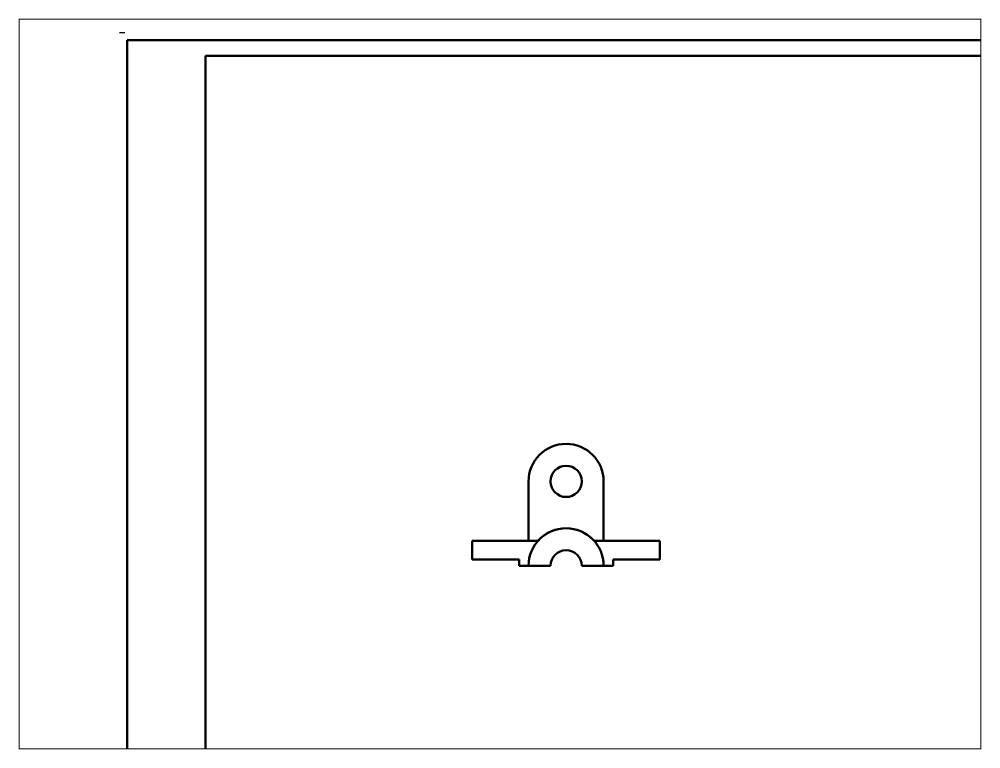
# Paper-space layout '布局1' of a CAD drawing. Header units: millimetres. Extents: x 26 to 231, y 20 to 176.
# The model-space entities are those that its viewports show. They can reach past a viewport. Long polylines and large blocks are cut down to what shows.
import ezdxf

# ---------------------------------------------------------------- set-up
doc = ezdxf.new("R2010")
doc.units = ezdxf.units.MM
doc.header["$LTSCALE"] = 0.5
doc.linetypes.add('ACAD_ISO04W100', pattern=[30, 24, -3, 0, -3])
doc.layers.add('点划线', color=1, linetype='ACAD_ISO04W100')
doc.layers.add('辅助线', color=3, linetype='Continuous')
doc.layers.add('粗实线', color=7, linetype='Continuous', lineweight=50)

msp = doc.modelspace()

# ---------------------------------------------------------------- linework, layer by layer
at = {"layer": 'Defpoints', "ltscale": 0.5}
for p, q in [((-2.5, 299.5), (-0.79, 299.5)), ((155.27, 131), (155.27, 129))]:
    msp.add_line(p, q, dxfattribs=at)
at = {"layer": '点划线', "ltscale": 0.5}
msp.add_lwpolyline([(135.27, 156, -1), (145.27, 156, -1)], format="xyb", close=True, dxfattribs=at)
at = {"layer": '粗实线'}
for p, q in [((420, 297), (0, 297)), ((0, 297), (0, 0)), ((415, 292), (25, 292)), ((25, 292), (25, 5))]:
    msp.add_line(p, q, dxfattribs=at)
at = {"layer": '粗实线', "ltscale": 0.5}
for p, q in [((128.27, 156), (128.27, 137)), ((152.27, 156), (152.27, 137)), ((110.27, 137), (131.32, 137)), ((110.27, 131), (110.27, 137)), ((149.21, 137), (170.27, 137)), ((170.27, 137), (170.27, 131)), ((125.27, 131), (110.27, 131)), ((125.27, 129), (125.27, 131)), ((170.27, 131), (155.27, 131)), ((155.27, 131), (155.27, 129)), ((135.27, 129), (125.27, 129)), ((155.27, 129), (145.27, 129))]:
    msp.add_line(p, q, dxfattribs=at)
for points in [[(152.27, 156, 1), (128.27, 156), (128.27, 137), (131.32, 137, -0.447214), (149.21, 137), (152.27, 137)], [(135.27, 156, -1), (145.27, 156, -1)], [(135.27, 156, -1), (145.27, 156, -1)]]:
    msp.add_lwpolyline(points, format="xyb", close=True, dxfattribs=at)
for centre, radius in [((140.27, 156), 12), ((140.27, 129), 12), ((140.27, 129), 5)]:
    msp.add_arc(centre, radius, 0, 180, dxfattribs=at)
at = {"layer": '辅助线', "ltscale": 0.5}
for p, q in [((110.27, 137), (119.77, 137)), ((119.77, 137), (119.77, 137, 8))]:
    msp.add_line(p, q, dxfattribs=at)

psp = doc.layouts.new('布局1')

# ---------------------------------------------------------------- viewports
at = {"layer": '粗实线', "ltscale": 0.5, "view_target_point": (116.07, 187.12)}
psp.add_viewport(center=(128.5, 97.5), size=(205.6, 156), view_center_point=(3.07, 0), view_height=233.2174, dxfattribs=at)

doc.saveas('drawing.dxf')
